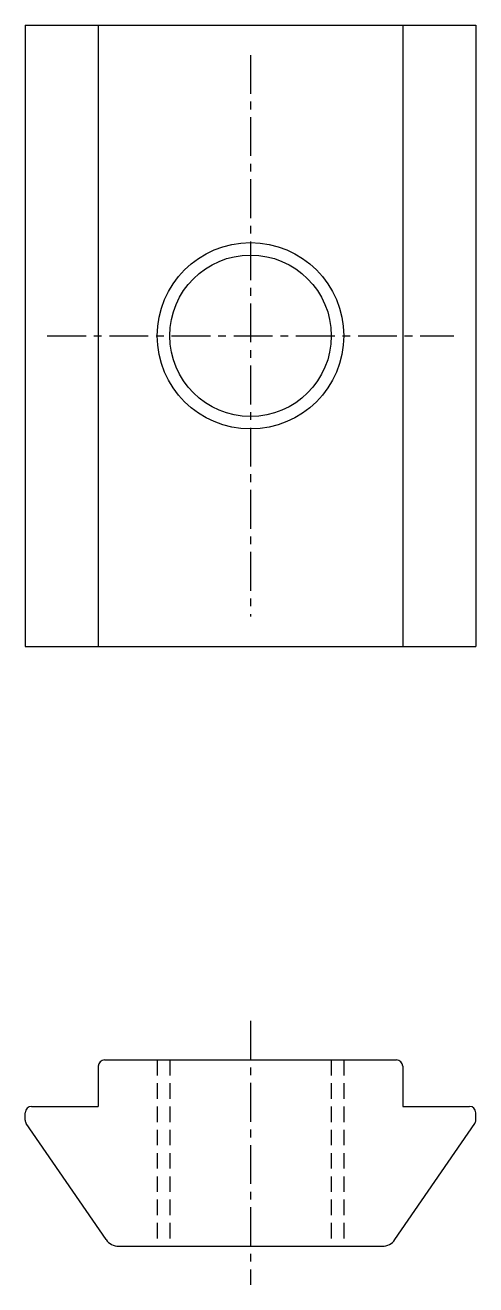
# Model space of a CAD drawing. Extents: x 0.4 to 67, y -0.1 to 64.2.
# Drawn here: x 52.49 to 66.99, y 23.66 to 64.21 of the extents above; entities outside this region: 2.
import ezdxf

# ---------------------------------------------------------------- set-up
doc = ezdxf.new("R2010")
doc.units = 0
doc.linetypes.add('CENTER', pattern=[2, 1.25, -0.25, 0.25, -0.25])
doc.linetypes.add('DASHED', pattern=[0.75, 0.5, -0.25])
doc.layers.get('0').update_dxf_attribs({"linetype": 'CONTINUOUS'})
doc.layers.add('CENTER', color=1, linetype='CENTER')

msp = doc.modelspace()

# ---------------------------------------------------------------- linework, layer by layer
at = {"color": 7, "linetype": 'CONTINUOUS'}
for p, q in [((52.489, 64.214), (52.489, 44.214)), ((52.489, 64.214), (66.989, 64.214)), ((54.839, 64.214), (54.839, 44.214)), ((64.639, 64.214), (64.639, 44.214)), ((66.989, 64.214), (66.989, 44.214)), ((52.489, 44.214), (66.989, 44.214)), ((55.039, 30.901), (64.439, 30.901)), ((54.839, 30.701), (54.839, 29.401)), ((64.639, 30.701), (64.639, 29.401)), ((52.489, 28.963), (52.489, 29.201)), ((52.689, 29.401), (54.839, 29.401)), ((64.639, 29.401), (66.789, 29.401)), ((66.989, 28.963), (66.989, 29.201)), ((55.09, 25.118), (52.524, 28.85)), ((64.388, 25.118), (66.953, 28.85)), ((55.502, 24.901), (63.976, 24.901))]:
    msp.add_line(p, q, dxfattribs=at)
at = {"color": 3, "linetype": 'DASHED'}
for p, q in [((56.739, 30.901), (56.739, 24.901)), ((57.139, 30.901), (57.139, 24.901)), ((62.339, 30.901), (62.339, 24.901)), ((62.739, 30.901), (62.739, 24.901))]:
    msp.add_line(p, q, dxfattribs=at)
at = {"color": 3, "linetype": 'CONTINUOUS'}
msp.add_circle((59.739, 54.214), 3, dxfattribs=at)
at = {"color": 7, "linetype": 'CONTINUOUS'}
msp.add_circle((59.739, 54.214), 2.6, dxfattribs=at)
for centre, radius, start, end in [((55.039, 30.701), 0.2, 90, 180), ((64.439, 30.701), 0.2, 0, 90), ((52.689, 29.201), 0.2, 90, 180), ((66.789, 29.201), 0.2, 0, 90), ((52.689, 28.963), 0.2, 180, 214.5085), ((66.789, 28.963), 0.2, 325.4915, 0), ((55.502, 25.401), 0.5, 214.5085, 270), ((63.976, 25.401), 0.5, 270, 325.4915)]:
    msp.add_arc(centre, radius, start, end, dxfattribs=at)
at = {"layer": 'CENTER', "color": 1, "linetype": 'CENTER'}
for p, q in [((59.739, 63.254), (59.739, 45.174)), ((53.199, 54.214), (66.279, 54.214)), ((59.739, 32.157), (59.739, 23.659))]:
    msp.add_line(p, q, dxfattribs=at)

# ---------------------------------------------------------------- texts
at = {"color": 7, "linetype": 'CONTINUOUS'}
for p in [(0, 7.797), (0, 0)]:
    msp.add_text('HNTA8', height=4, dxfattribs=at).set_placement(p)

doc.saveas('drawing.dxf')
